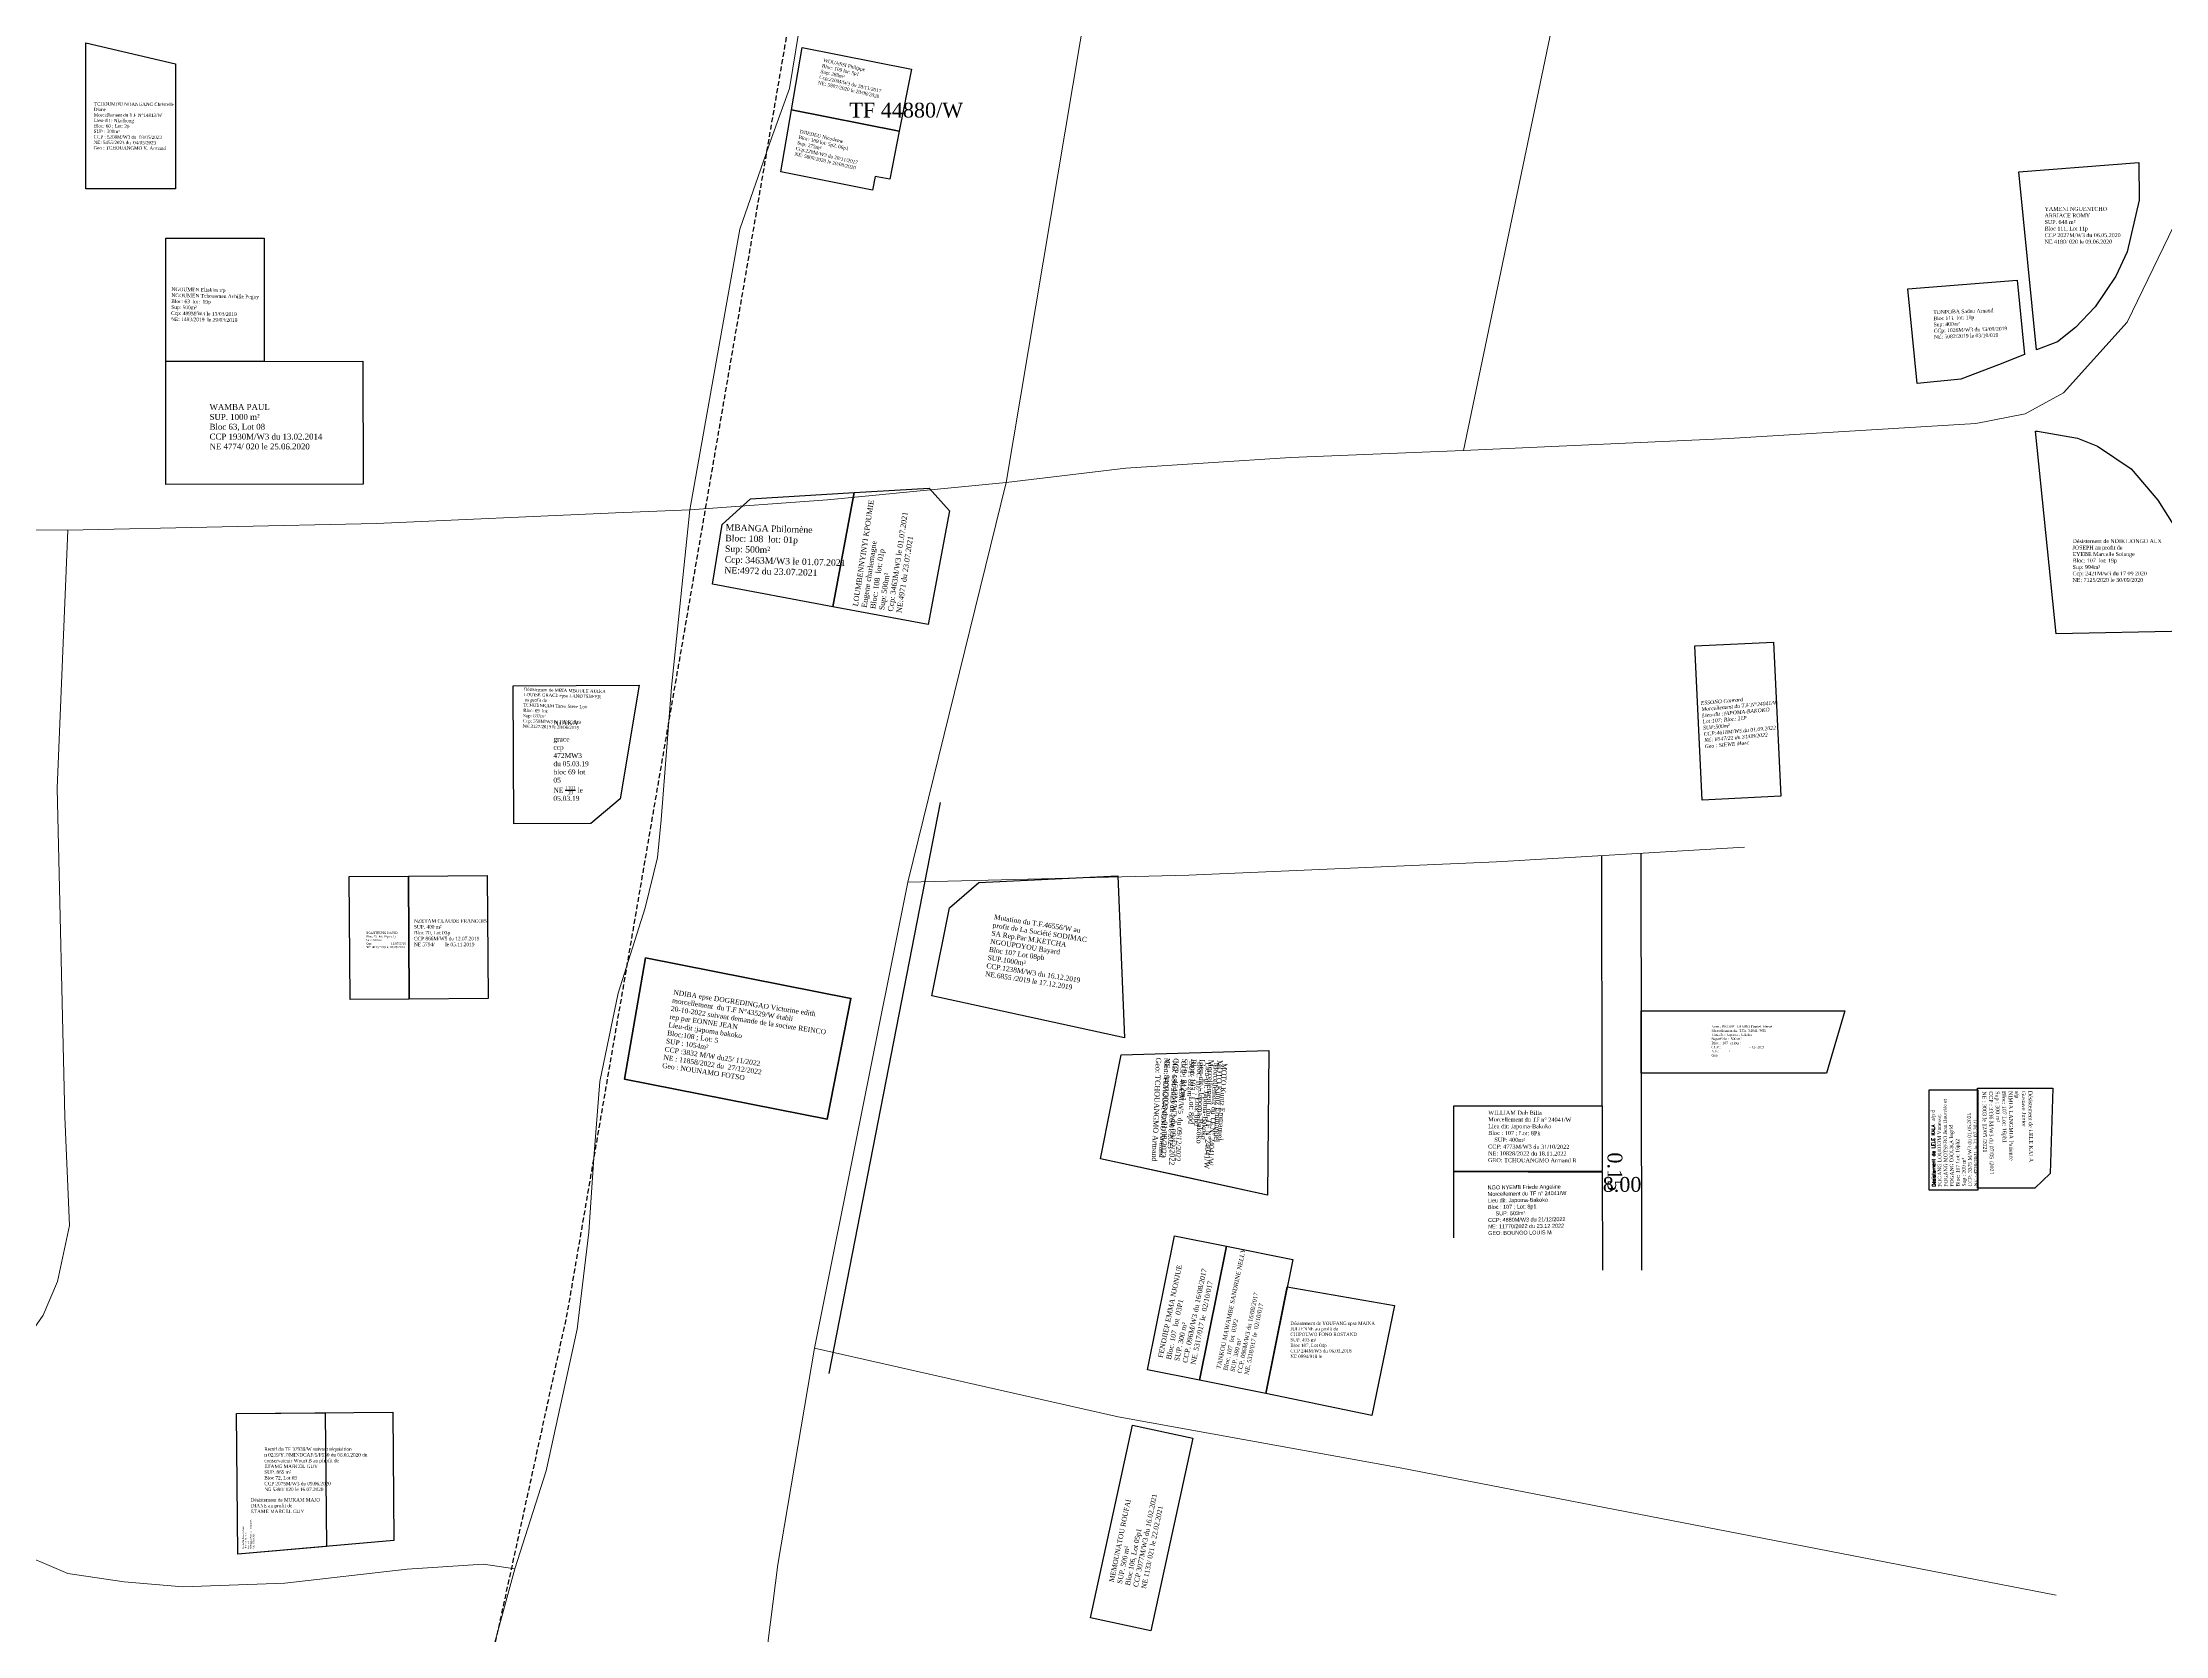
# Model space of a CAD drawing. Header units: millimetres. Extents: x 587399 to 927168, y 438565 to 1444955.
# Drawn here: x 589925.3 to 590356, y 444256.1 to 444579.3 of the extents above; entities that cross this region are included whole.
import ezdxf
from ezdxf.enums import TextEntityAlignment as Align

# ---------------------------------------------------------------- set-up
doc = ezdxf.new("R2010")
doc.units = ezdxf.units.MM
doc.header["$LTSCALE"] = 2
doc.linetypes.add('DISCONTINU', pattern=[0.75, 0.5, -0.25])
for name, color, linetype in [('Cotation Linéaire', 255, 'Continuous'), ('end maj 26 02 2021', 7, 'Continuous'), ('juillet 2022', 7, 'Continuous'), ('MAJ AVRIL 2021', 7, 'Continuous'), ('MAJ JUILLET 2021', 7, 'Continuous'), ('TF 13164 TF 13163 ET TF 45114 ANNULES', 250, 'Continuous')]:
    doc.layers.add(name, color=color, linetype=linetype)
doc.layers.add('MAJ APRES LE 13.01.2023', color=222, linetype='Continuous', lineweight=30)
doc.layers.add('Roads_others', color=24, linetype='Continuous', lineweight=9)
doc.styles.get("Standard").update_dxf_attribs({"font": 'arial.ttf'})
doc.styles.add('Times 1.0', font='times.ttf', dxfattribs={"width": 0.99, "height": 1})
doc.styles.add('Times 3.0', font='times.ttf', dxfattribs={"width": 0.99, "height": 3})

msp = doc.modelspace()

# ---------------------------------------------------------------- linework, layer by layer
for p, q in [((590241.749, 444363.499), (590241.644, 444414.316)), ((590249.818, 444330.179), (590249.643, 444414.793)), ((590211.672, 444336.759), (590211.673, 444350.239)), ((590211.673, 444350.239), (590241.777, 444350.089)), ((590241.777, 444350.089), (590241.818, 444330.162))]:
    msp.add_line(p, q)
at = {"flags": 128}
for points in [[(589934.15, 444579.21), (589952.33, 444574.96), (589952.33, 444549.58), (589934.15, 444549.58)], [(590276.484, 444457.653), (590277.959, 444426.357), (590262.019, 444425.589), (590260.519, 444456.889)], [(590174.133, 444374.789), (590173.829, 444345.404), (590157.182, 444349.046), (590139.985, 444352.809), (590144.158, 444373.876)], [(590211.673, 444363.532), (590241.749, 444363.53), (590241.777, 444350.236), (590211.673, 444350.239)]]:
    msp.add_lwpolyline(points, close=True, dxfattribs=at)
at = {"color": 7, "flags": 128}
msp.add_lwpolyline([(590276.484, 444457.653), (590277.959, 444426.359), (590262.019, 444425.589), (590260.519, 444456.889)], close=True, dxfattribs=at)
at = {"color": 6, "lineweight": 35, "flags": 128}
msp.add_lwpolyline([(590047.642, 444393.591), (590089.348, 444385.325), (590084.488, 444360.803), (590043.408, 444368.944)], close=True, dxfattribs=at)
at = {"color": 5, "flags": 128}
msp.add_lwpolyline([(590290.944, 444382.838), (590287.261, 444370.169), (590249.634, 444370.169), (590249.634, 444382.838)], close=True, dxfattribs=at)
msp.add_lwpolyline([(590290.944, 444382.838), (590287.261, 444370.169), (590249.634, 444370.169), (590249.634, 444382.838)], close=True, dxfattribs=at)
at = {"layer": 'end maj 26 02 2021', "color": 150}
for points in [[(590079.438, 444578.284), (590101.647, 444573.869), (590099.151, 444561.306), (590077.267, 444565.655)], [(590079.438, 444578.284), (590101.647, 444573.869), (590099.151, 444561.306), (590077.267, 444565.655)], [(590077.266, 444565.655), (590099.15, 444561.306), (590097.227, 444551.536), (590094.257, 444552.125), (590093.714, 444549.369), (590075.098, 444553.032)], [(590077.266, 444565.655), (590099.15, 444561.306), (590097.227, 444551.536), (590094.257, 444552.125), (590093.714, 444549.369), (590075.098, 444553.032)], [(589950.32, 444539.58), (589970.33, 444539.58), (589970.33, 444514.59), (589950.32, 444514.59)], [(589950.32, 444539.58), (589970.33, 444539.58), (589970.33, 444514.59), (589950.32, 444514.59)], [(590325.924, 444531.093), (590327.437, 444515.965), (590322.138, 444513.925), (590314.513, 444510.989), (590305.647, 444510.103), (590303.727, 444529.302)], [(590325.924, 444531.093), (590327.437, 444515.965), (590322.138, 444513.925), (590314.513, 444510.989), (590305.647, 444510.103), (590303.727, 444529.302)], [(590329.66, 444500.41), (590330.04, 444500.43), (590338.21, 444499.02), (590342.21, 444497.41), (590349.07, 444492.81), (590354.45, 444486.45), (590364.25, 444470.91), (590363.5, 444463.04), (590360.54, 444459.88), (590333.84, 444459.34)], [(590329.66, 444500.41), (590330.04, 444500.43), (590338.21, 444499.02), (590342.21, 444497.41), (590349.07, 444492.81), (590354.45, 444486.45), (590364.25, 444470.91), (590363.5, 444463.04), (590360.54, 444459.88), (590333.84, 444459.34)], [(590046.372, 444448.874), (590042.514, 444425.858), (590036.564, 444420.834), (590020.925, 444420.771), (590020.812, 444448.771)], [(590046.372, 444448.874), (590042.514, 444425.858), (590036.564, 444420.834), (590020.925, 444420.771), (590020.812, 444448.771)], [(589999.558, 444410.172), (589999.747, 444385.173), (589987.747, 444385.082), (589987.558, 444410.081)], [(589999.558, 444410.172), (589999.747, 444385.173), (589987.747, 444385.082), (589987.558, 444410.081)], [(589964.68, 444301.1), (589982.68, 444301.27), (589982.95, 444274.13), (589964.97, 444272.56)], [(589964.68, 444301.1), (589982.68, 444301.27), (589982.95, 444274.13), (589964.97, 444272.56)]]:
    msp.add_lwpolyline(points, close=True, dxfattribs=at)
at = {"layer": 'end maj 26 02 2021', "color": 150, "lineweight": -3, "flags": 128}
for points in [[(590350.638, 444554.961), (590350.664, 444547.332), (590348.238, 444536.812), (590345.962, 444531.867), (590341.789, 444525.661), (590337.802, 444521.458), (590334.107, 444518.533), (590329.883, 444516.907), (590326.27, 444553.03)], [(590350.638, 444554.961), (590350.664, 444547.332), (590348.238, 444536.812), (590345.962, 444531.867), (590341.789, 444525.661), (590337.802, 444521.458), (590334.107, 444518.533), (590329.883, 444516.907), (590326.27, 444553.03)], [(589950.32, 444514.59), (589990.32, 444514.67), (589990.37, 444489.66), (589950.37, 444489.59)], [(589950.32, 444514.59), (589990.32, 444514.67), (589990.37, 444489.66), (589950.37, 444489.59)], [(590046.372, 444448.874), (590042.514, 444425.858), (590036.564, 444420.834), (590020.925, 444420.771), (590020.812, 444448.771)], [(590046.372, 444448.874), (590042.514, 444425.858), (590036.564, 444420.834), (590020.925, 444420.771), (590020.812, 444448.771)], [(590015.557, 444410.293), (590015.745, 444385.294), (589999.747, 444385.173), (589999.558, 444410.172)], [(590015.557, 444410.293), (590015.745, 444385.294), (589999.747, 444385.173), (589999.558, 444410.172)], [(590143.503, 444410.237), (590144.846, 444377.337), (590105.771, 444385.888), (590109.31, 444403.741), (590115.276, 444408.885)], [(590143.503, 444410.237), (590144.846, 444377.337), (590105.771, 444385.888), (590109.31, 444403.741), (590115.276, 444408.885)]]:
    msp.add_lwpolyline(points, close=True, dxfattribs=at)
at = {"layer": 'end maj 26 02 2021', "color": 150, "flags": 128}
for points in [[(590154.961, 444337.194), (590165.557, 444335.054), (590160.066, 444307.846), (590149.47, 444309.984)], [(590154.961, 444337.194), (590165.557, 444335.054), (590160.066, 444307.846), (590149.47, 444309.984)], [(590165.557, 444335.054), (590178.976, 444332.344), (590173.486, 444305.138), (590160.066, 444307.846)], [(590165.557, 444335.054), (590178.976, 444332.344), (590173.486, 444305.138), (590160.066, 444307.846)], [(590177.855, 444326.79), (590199.594, 444322.998), (590195.034, 444300.718), (590173.484, 444305.138)], [(590177.855, 444326.79), (590199.594, 444322.998), (590195.034, 444300.718), (590173.484, 444305.138)]]:
    msp.add_lwpolyline(points, close=True, dxfattribs=at)
at = {"layer": 'end maj 26 02 2021', "color": 1, "lineweight": -3, "flags": 128}
msp.add_lwpolyline([(589964.68, 444301.1), (589996.369, 444301.399), (589996.615, 444275.35), (589964.97, 444272.56)], close=True, dxfattribs=at)
msp.add_lwpolyline([(589964.68, 444301.1), (589996.369, 444301.399), (589996.615, 444275.35), (589964.97, 444272.56)], close=True, dxfattribs=at)
at = {"layer": 'end maj 26 02 2021', "color": 150, "linetype": 'ByBlock', "lineweight": -3, "ltscale": 0.0014, "flags": 128}
msp.add_lwpolyline([(590146.49, 444298.759), (590158.701, 444296.087), (590150.15, 444257.011), (590137.939, 444259.683)], close=True, dxfattribs=at)
msp.add_lwpolyline([(590146.49, 444298.759), (590158.701, 444296.087), (590150.15, 444257.011), (590137.939, 444259.683)], close=True, dxfattribs=at)
at = {"layer": 'MAJ APRES LE 13.01.2023', "lineweight": 30, "flags": 128}
msp.add_lwpolyline([(590107.426, 444425.06), (590084.886, 444309.222)], dxfattribs=at)
at = {"layer": 'MAJ APRES LE 13.01.2023', "flags": 128}
msp.add_lwpolyline([(590174.133, 444374.789), (590173.829, 444345.404), (590139.985, 444352.809), (590144.158, 444373.876)], close=True, dxfattribs=at)
at = {"layer": 'MAJ AVRIL 2021', "flags": 128}
msp.add_lwpolyline([(590333.205, 444367.119), (590332.627, 444349.809), (590329.526, 444346.811), (590317.888, 444346.81), (590317.888, 444367.119)], close=True, dxfattribs=at)
msp.add_lwpolyline([(590333.205, 444367.119), (590332.627, 444349.809), (590329.526, 444346.811), (590317.888, 444346.81), (590317.888, 444367.119)], close=True, dxfattribs=at)
at = {"layer": 'MAJ JUILLET 2021', "color": 150, "lineweight": -3, "flags": 128}
for points in [[(590089.977, 444487.987), (590085.67, 444464.823), (590061.263, 444469.362), (590063.2, 444481.498), (590068.98, 444486.733)], [(590089.977, 444487.987), (590085.67, 444464.823), (590061.263, 444469.362), (590063.2, 444481.498), (590068.98, 444486.733)], [(590105.24, 444488.899), (590109.317, 444484.281), (590105.03, 444461.223), (590085.67, 444464.823), (590089.977, 444487.987)], [(590105.24, 444488.899), (590109.317, 444484.281), (590105.03, 444461.223), (590085.67, 444464.823), (590089.977, 444487.987)]]:
    msp.add_lwpolyline(points, close=True, dxfattribs=at)
at = {"layer": 'MAJ JUILLET 2021', "flags": 128}
msp.add_lwpolyline([(590308.11, 444366.77), (590317.96, 444366.77), (590317.96, 444346.46), (590308.11, 444346.46)], close=True, dxfattribs=at)
msp.add_lwpolyline([(590308.11, 444366.77), (590317.96, 444366.77), (590317.96, 444346.46), (590308.11, 444346.46)], close=True, dxfattribs=at)
at = {"layer": 'Roads_others'}
msp.add_line((590151.829, 444674.726), (590120.862, 444490.004), dxfattribs=at)
for points in [[(590056.635, 444484.446), (590066.803, 444541.399), (590073.19, 444559.889), (590076.899, 444569.952), (590078.818, 444581.937), (590080.735, 444607.962), (590090.041, 444672.155), (590089.427, 444698.188), (590088.946, 444735.01), (590086.073, 444777.303), (590084.392, 444827.434), (590079.878, 444867.801), (590075.686, 444897.081), (590071.933, 444919.419)], [(590237.731, 444685.91), (590239.084, 444665.361), (590239.541, 444652.339), (590239.412, 444637.415), (590231.728, 444583.272), (590213.586, 444496.541)], [(590213.586, 444496.541), (590267.447, 444498.972), (590317.556, 444502.018), (590327.534, 444503.951), (590335.334, 444508.204), (590348.264, 444522.577), (590357.714, 444542.131), (590364.238, 444568.613), (590368.058, 444589.256)], [(590120.862, 444490.004), (590145.082, 444492.925), (590178.507, 444495.07), (590213.586, 444496.541)], [(589402.146, 444444.765), (589427.057, 444457.314), (589451.993, 444466.105), (589477.008, 444473.669), (589505.656, 444478.551), (589538.092, 444480.429), (589562.514, 444481.702), (589595.497, 444480.894), (589654.088, 444482.843), (589684.107, 444482.309), (589701.813, 444482.768), (589737.707, 444480.35), (589804.681, 444480.294), (589863.563, 444480.684), (589930.494, 444480.331), (589993.082, 444481.686), (590041.549, 444483.846), (590056.635, 444484.446), (590084.575, 444486.475), (590120.862, 444490.004)], [(590024.195, 444027.182), (590033.981, 444066.016), (590040.979, 444096.036), (590054.989, 444151.556), (590062.692, 444186.164), (590066.391, 444206.575), (590068.484, 444223.148), (590074.521, 444270.479), (590081.971, 444314.373), (590100.871, 444408.921), (590120.862, 444490.004)], [(590021.135, 444269.608), (590027.532, 444289.502), (590033.82, 444318.206), (590036.187, 444337.874), (590037.205, 444352.965), (590038.388, 444368.487), (590042.089, 444386.388), (590047.59, 444403.694), (590050.111, 444413.9), (590050.847, 444421.595), (590052.907, 444448.504), (590056.635, 444484.446)], [(589930.494, 444480.331), (589928.303, 444427.985), (589929.857, 444361.282), (589930.778, 444339.251), (589928.402, 444327.863), (589925.434, 444321.05), (589905.347, 444292.188)], [(590100.871, 444408.921), (590157.909, 444410.315), (590220.285, 444413.041), (590270.594, 444416.043)], [(590081.971, 444314.373), (590143.564, 444300.417), (590200.747, 444290.116), (590333.879, 444264.226)], [(589905.347, 444292.188), (589910.352, 444282.067), (589918.787, 444273.652), (589930.47, 444268.634), (589941.862, 444266.932), (589953.786, 444265.915), (589974.467, 444266.676), (589999.332, 444269.509), (590014.817, 444270.564), (590021.135, 444269.608)], [(590021.135, 444269.608), (590017.208, 444255.189), (590009.95, 444230.187), (589999.122, 444190.236), (589989.335, 444140.989), (589977.193, 444070.724), (589964.664, 444009.602)]]:
    msp.add_lwpolyline(points, dxfattribs=at)
at = {"layer": 'TF 13164 TF 13163 ET TF 45114 ANNULES', "linetype": 'DISCONTINU', "lineweight": -3, "flags": 128}
msp.add_lwpolyline([(591061.53, 445042.266), (591101.53, 444954.266), (591206.53, 444604.266), (591351.53, 444369.266), (591516.53, 444349.266), (591656.53, 444287.266), (591901.53, 444294.266), (592206.53, 444362.266), (592496.53, 444369.266), (592650.88, 444526.026), (592816.53, 444694.266), (593031.53, 444354.266), (593267.69, 444041.63), (593177.687, 443861.628), (592952.69, 443676.63), (592895.57, 443501.91), (592952.38, 443543.41), (593005.3, 443527.87), (593026.636, 443499.05), (593056.38, 443449.49), (593133.96, 443493.33), (593165.2, 443554.79), (593264.07, 443591.37), (593375.556, 443584.47), (593418.33, 443582.62), (593465.53, 443558.02), (593485.907, 443471.51), (593335.65, 443462.93), (593055.16, 443327.94), (593105.66, 443176.17), (593120.37, 443175.55), (593137, 443125.57), (593160.73, 443133.47), (593178.09, 443081.28), (593268.23, 443111.28), (593357.91, 442841.81), (593125.015, 442764.307), (592879.692, 442886.629), (592546.53, 442854.266), (592306.53, 442877.266), (592046.53, 442969.266), (591861.53, 443024.266), (591706.53, 443084.266), (591466.53, 443169.266), (591185.53, 443254.266), (590892.53, 443334.266), (590652.53, 443379.266), (590350.53, 443417.266), (590111.56, 443389.826), (590073.83, 443474.166), (590006.29, 443648.326), (589927.63, 443844.616), (590031.73, 444321.016), (590094.72, 444687.696), (590075.84, 444942.176), (590369.53, 444992.266), (590641.53, 444999.266), (590953.53, 445044.266), (591061.53, 445042.266)], dxfattribs=at)
msp.add_lwpolyline([(591061.53, 445042.266), (591101.53, 444954.266), (591206.53, 444604.266), (591351.53, 444369.266), (591516.53, 444349.266), (591656.53, 444287.266), (591901.53, 444294.266), (592206.53, 444362.266), (592496.53, 444369.266), (592650.88, 444526.026), (592816.53, 444694.266), (593031.53, 444354.266), (593267.69, 444041.63), (593177.687, 443861.628), (592952.69, 443676.63), (592895.57, 443501.91), (592952.38, 443543.41), (593005.3, 443527.87), (593026.636, 443499.05), (593056.38, 443449.49), (593133.96, 443493.33), (593165.2, 443554.79), (593264.07, 443591.37), (593375.556, 443584.47), (593418.33, 443582.62), (593465.53, 443558.02), (593485.907, 443471.51), (593335.65, 443462.93), (593055.16, 443327.94), (593105.66, 443176.17), (593120.37, 443175.55), (593137, 443125.57), (593160.73, 443133.47), (593178.09, 443081.28), (593268.23, 443111.28), (593357.91, 442841.81), (593125.015, 442764.307), (592879.692, 442886.629), (592546.53, 442854.266), (592306.53, 442877.266), (592046.53, 442969.266), (591861.53, 443024.266), (591706.53, 443084.266), (591466.53, 443169.266), (591185.53, 443254.266), (590892.53, 443334.266), (590652.53, 443379.266), (590350.53, 443417.266), (590111.56, 443389.826), (590073.83, 443474.166), (590006.29, 443648.326), (589927.63, 443844.616), (590031.73, 444321.016), (590094.72, 444687.696), (590075.84, 444942.176), (590369.53, 444992.266), (590641.53, 444999.266), (590953.53, 445044.266), (591061.53, 445042.266)], dxfattribs=at)

# ---------------------------------------------------------------- texts
at = {"color": 3, "attachment_point": 1}
for s, insert, char_height, width, rotation in [('{\\fTimes New Roman|b0|i0|c0|p18;TCHOUMOU NDANGANG Christelle Diane\\P\\C1;Morcellement du T.F N°14813/W\\P\\C256;Lieu-dit : Nkolbong\\PBloc: 60 ; Lot: 2p\\PSUP : 500m²\\PCCP : 5208M/W3 du  03/05/2023\\PNE: 5455/2023 du  04/05/2023\\P\\C1;Geo : TCHOUANGMO N. Armand}', (589935.752, 444567.164), 0.66688, 16.76273, 359.63049), ('{\\fTimes New Roman|b0|i0|c0|p18;NDIBA epse DOGREDINGAO Victorine edith\\P\\C1;morcellement  du T.F N°43529/W établi \\P20-10-2022 suivant demande de la societe REINCO  rep par EONNE JEAN\\P\\C256;Lieu-dit :japoma bakoko \\PBloc:108 ; Lot: 5 \\PSUP : 1054m²\\PCCP :3832 M/W du25/ 11/2022\\PNE : 11858/2022 du  27/12/2022\\P\\C1;Geo : NOUNAMO FOTSO}', (590053.408, 444387.102), 1, 31.9848, 351.30777), ('\\A1;{\\fTimes New Roman|b0|i0|c0|p18;MOTO Kuntz Emmanuel       \\P\\C1;Morcellement  du TF N°24041/W\\P\\C256;Lieu-dit : Japoma-Bakoko \\PBloc: 107 ; Lot: 8pd \\PSUP : 812m²\\P\\pt10.95;CCP : 4643M/W3 du 09/12/2022\\P\\ptz;NE : 8407/2023 du 01/08/2023\\P\\C1;Geo: TCHOUANGMO Armand}', (590164.745, 444372.812), 1.06741, 23.00476, 267.67778)]:
    msp.add_mtext(s, dxfattribs=dict(at, insert=insert, char_height=char_height, width=width, rotation=rotation))
at = {"color": 1, "insert": (590263.912, 444379.873), "char_height": 0.5, "width": 23.7962, "attachment_point": 1}
msp.add_mtext('\\A1;{\\fTimes New Roman|b0|i0|c0|p18;\\C7;Nom : EKOUE  LAMBO Daniel  Hervé   \\P\\C1;Morcellement du  T.Fn  24041 /WB\\P\\C7;Lieu-dit : Japoma - bakoko  \\PSuperficie :  500 m²\\PBloc :  107  et lots : 08p\\PCCP : 4015  M/W du 30 - 12- 2021 \\PN.E : 4960 / 2022  du  24-03-2022\\P\\C1;Géo : NOUNAMO FOTSO}', dxfattribs=at)
msp.add_mtext('\\A1;{\\fTimes New Roman|b0|i0|c0|p18;\\C7;Nom : EKOUE  LAMBO Daniel  Hervé   \\P\\C1;Morcellement du  T.Fn  24041 /WB\\P\\C7;Lieu-dit : Japoma - bakoko  \\PSuperficie :  500 m²\\PBloc :  107  et lots : 08p\\PCCP : 4015  M/W du 30 - 12- 2021 \\PN.E : 4960 / 2022  du  24-03-2022\\P\\C1;Géo : NOUNAMO FOTSO}', dxfattribs=at)
at = {"attachment_point": 1}
for s, insert, char_height, width, rotation in [('\\A1;{\\fTimes New Roman|b0|i0|c0|p18;WILLIAM Doh Billa\\P\\C1;Morcellement du TF n° 24041/W\\C256;      \\PLieu dit: Japoma-Bakoko \\PBloc : 107 ; Lot: 8Pk                                                       SUP: 400m²                                                          CCP: 4773M/W3 du 31/10/2022                              NE: 10828/2022 du 18.11.2022                             GEO: TCHOUANGMO Armand R}', (590218.635, 444362.579), 0.825283, 26.15926, 359.74129), ('\\A1;NGO NYEMB Friede Angeline \\P{\\C1;Morcellement du TF n° 24041/W}      \\PLieu dit: Japoma-Bakoko \\PBloc : 107 ; Lot: 8p1                                                       SUP: 503m²                                                          CCP: 4880M/W3 du 21/12/2022                              NE: 11770/2022 du 23.12.2022                            {\\C1;GEO: BOUNGO LOUIS M}', (590218.507, 444347.377), 0.793458, 25.15049, 0.66759)]:
    msp.add_mtext(s, dxfattribs=dict(at, insert=insert, char_height=char_height, width=width, rotation=rotation))
at = {"layer": 'Cotation Linéaire', "color": 6, "lineweight": 30, "style": 'Times 3.0', "width": 0.99}
msp.add_text('0.15', height=3, rotation=270, dxfattribs=at).set_placement((590242.838, 444350.162), align=Align.CENTER)
msp.add_text('8.00', height=3, rotation=0.11859, dxfattribs=at).set_placement((590245.779, 444349.097), align=Align.TOP_CENTER)
at = {"layer": 'end maj 26 02 2021', "attachment_point": 1}
for s, width, heights, insert, char_height, rotation in [('{\\fTimes New Roman|b0|i0|c0|p18;WOUASSI Philippe\\PBloc: 109 lot: 5p1\\PSup: 288m²\\PCcp:220M/W3 du 28/11/2017\\PNE: 5807/2020 le 20/08/2020}', 119.50667, [35.674], (590083.804, 444576.087), 0.7, 346.95461), ('{\\fTimes New Roman|b0|i0|c0|p18;WOUASSI Philippe\\PBloc: 109 lot: 5p1\\PSup: 288m²\\PCcp:220M/W3 du 28/11/2017\\PNE: 5807/2020 le 20/08/2020}', 119.50667, [35.674], (590083.804, 444576.087), 0.7, 346.95461), ('{\\fTimes New Roman|b0|i0|c0|p18;DJIEDEU Nicodeme\\PBloc: 109 lot: 5p2, 06p1\\PSup: 275m²\\PCcp:220M/W3 du 28/11/2017\\PNE: 5808/2020 le 20/08/2020}', 119.50667, [35.674], (590079.055, 444561.609), 0.7, 346.8427), ('{\\fTimes New Roman|b0|i0|c0|p18;DJIEDEU Nicodeme\\PBloc: 109 lot: 5p2, 06p1\\PSup: 275m²\\PCcp:220M/W3 du 28/11/2017\\PNE: 5808/2020 le 20/08/2020}', 119.50667, [35.674], (590079.055, 444561.609), 0.7, 346.8427), ('{\\fTimes New Roman|b0|i0|c0|p18;NGOUMEN Eliakim r/p\\PNGOUMEN Tchouamen Achille Peguy\\PBloc: 63  lot:  03p\\PSup: 500m²\\PCcp: 489M/W3 le 13/03/2019\\PNE: 1483/2019  le 29/03/2019}', 100.46356, [24.384], (589951.502, 444529.603), 0.72605, 358.94752), ('{\\fTimes New Roman|b0|i0|c0|p18;NGOUMEN Eliakim r/p\\PNGOUMEN Tchouamen Achille Peguy\\PBloc: 63  lot:  03p\\PSup: 500m²\\PCcp: 489M/W3 le 13/03/2019\\PNE: 1483/2019  le 29/03/2019}', 100.46356, [24.384], (589951.502, 444529.603), 0.72605, 358.94752), ('{\\fTimes New Roman|b0|i0|c0|p18;TONPOBA Sadeu Arnaud\\PBloc 111  lot: 11p\\PSup: 400m²\\PCCp: 1026M/W3 du 13/09/2019\\PNE: 5082/2019 le 03/10/019}', 50.76918, [21.586], (590308.891, 444524.943), 0.75, 1.72451), ('{\\fTimes New Roman|b0|i0|c0|p18;TONPOBA Sadeu Arnaud\\PBloc 111  lot: 11p\\PSup: 400m²\\PCCp: 1026M/W3 du 13/09/2019\\PNE: 5082/2019 le 03/10/019}', 50.76918, [21.586], (590308.891, 444524.943), 0.75, 1.72451), ('{\\fTimes New Roman|b0|i0|c0|p18;LOUMBENNYINYI KPOUMIE \\PEugene charlemagne \\PBloc: 108  lot: 01p\\PSup: 500m²\\PCcp: 3463M/W3 le 01.07.2021\\PNE:4971 du 23.07.2021 }', 102.5301, [39.819], (590089.69, 444465.001), 1.07301, 81.36766), ('{\\fTimes New Roman|b0|i0|c0|p18;LOUMBENNYINYI KPOUMIE \\PEugene charlemagne \\PBloc: 108  lot: 01p\\PSup: 500m²\\PCcp: 3463M/W3 le 01.07.2021\\PNE:4971 du 23.07.2021 }', 102.5301, [39.819], (590089.69, 444465.001), 1.07301, 81.36766), ('{\\fTimes New Roman|b0|i0|c0|p18;MBANGA Philomène \\PBloc: 108  lot: 01p\\PSup: 500m²\\PCcp: 3463M/W3 le 01.07.2021\\PNE:4972 du 23.07.2021 }', 102.5301, [39.819], (590063.934, 444481.588), 1.30171, 358.32298), ('{\\fTimes New Roman|b0|i0|c0|p18;MBANGA Philomène \\PBloc: 108  lot: 01p\\PSup: 500m²\\PCcp: 3463M/W3 le 01.07.2021\\PNE:4972 du 23.07.2021 }', 102.5301, [39.819], (590063.934, 444481.588), 1.30171, 358.32298), ('{\\fTimes New Roman|b0|i0|c0|p18;\\C1;Désistement de MBIA MBOULE NJAKA\\PLOUISE GRACE épse LANDTSHEER\\P au profit de\\C256;\\PTCHUENKAM Tateu Steve Loic\\PBloc: 69  lot: 05\\PSup: 637m²\\PCcp: 558M/W3 le 21/05/2019\\PNE:3127/2019 le 28/06/2019}', 102.5301, [39.819], (590022.982, 444448.401), 0.64064, 358.32298), ('{\\fTimes New Roman|b0|i0|c0|p18;\\C1;Désistement de MBIA MBOULE NJAKA\\PLOUISE GRACE épse LANDTSHEER\\P au profit de\\C256;\\PTCHUENKAM Tateu Steve Loic\\PBloc: 69  lot: 05\\PSup: 637m²\\PCcp: 558M/W3 le 21/05/2019\\PNE:3127/2019 le 28/06/2019}', 102.5301, [39.819], (590022.982, 444448.401), 0.64064, 358.32298), ('{\\fTimes New Roman|b0|i0|c0|p18;MUKAM MAJO Diane\\PBloc: 72  lot: 03p\\PSup: 501m²\\PCCP:424M/W3 du 11/04/2018\\PN.E: 1766/018 le 22/06/018}', 139.3164, [41.799], (589965.862, 444273.598), 0.3164, 90), ('{\\fTimes New Roman|b0|i0|c0|p18;MUKAM MAJO Diane\\PBloc: 72  lot: 03p\\PSup: 501m²\\PCCP:424M/W3 du 11/04/2018\\PN.E: 1766/018 le 22/06/018}', 139.3164, [41.799], (589965.862, 444273.598), 0.3164, 90)]:
    msp.add_mtext_dynamic_manual_height_columns(s, width=width, gutter_width=12.5, heights=heights, dxfattribs=dict(at, insert=insert, char_height=char_height, rotation=rotation))
at = {"layer": 'end maj 26 02 2021', "color": 150, "linetype": 'ByBlock', "lineweight": -3, "ltscale": 0.0014, "attachment_point": 1, "style": 'Times 1.0'}
for s, insert, char_height, width in [('{\\C1;TF 44880/W}', (590089.032, 444567.074), 3, 75.14022), ('{\\C1;TF 44880/W}', (590089.032, 444567.074), 3, 75.14022), ('{\\C256;YAMENI NGUENTCHO \\PARRIACE ROMY\\PSUP. 648 m²\\PBloc 111, Lot 11p\\PCCP 2027M/W3 du 06.05.2020\\PNE 4180/ 020 le 09.06.2020}', (590331.504, 444545.942), 0.8, 26.34223), ('{\\C256;YAMENI NGUENTCHO \\PARRIACE ROMY\\PSUP. 648 m²\\PBloc 111, Lot 11p\\PCCP 2027M/W3 du 06.05.2020\\PNE 4180/ 020 le 09.06.2020}', (590331.504, 444545.942), 0.8, 26.34223), ('{\\C256;WAMBA PAUL \\PSUP. 1000 m²\\PBloc 63, Lot 08\\PCCP 1930M/W3 du 13.02.2014\\PNE 4774/ 020 le 25.06.2020}', (589959.216, 444505.934), 1.2, 76.50456), ('{\\C256;WAMBA PAUL \\PSUP. 1000 m²\\PBloc 63, Lot 08\\PCCP 1930M/W3 du 13.02.2014\\PNE 4774/ 020 le 25.06.2020}', (589959.216, 444505.934), 1.2, 76.50456), ('\\A1;MBIA MBOULE NJAKA Louise grace \\P{\\fTimes New Roman|b0|i0|c186|p18;ccp 472MW3 du 05.03.19}\\Pbloc 69 lot 05{\\fTimes New Roman|b0|i0|c186|p18;\\PNE \\H0.7x;\\S1101/19;\\H1.429x; le 05.03.19}', (590028.974, 444445.123), 1, 7.35001), ('\\A1;MBIA MBOULE NJAKA Louise grace \\P{\\fTimes New Roman|b0|i0|c186|p18;ccp 472MW3 du 05.03.19}\\Pbloc 69 lot 05{\\fTimes New Roman|b0|i0|c186|p18;\\PNE \\H0.7x;\\S1101/19;\\H1.429x; le 05.03.19}', (590028.974, 444445.123), 1, 7.35001), ('{\\C256;NZETAM CLAUDE FRANCOIS\\PSUP. 400 m²\\PBloc 70, Lot 03p\\PCCP 866M/W5 du 12.07.2019\\PNE 5794/ 019 le 05.11.2019}', (590000.688, 444401.416), 0.71603, 19.24625), ('{\\C256;NZETAM CLAUDE FRANCOIS\\PSUP. 400 m²\\PBloc 70, Lot 03p\\PCCP 866M/W5 du 12.07.2019\\PNE 5794/ 019 le 05.11.2019}', (590000.688, 444401.416), 0.71603, 19.24625), ('{\\C1;Désistement de YOUFANG epse MAINA\\PJULIENNE au profit de \\C256;\\P\\fTimes New Roman|b0|i0|c186|p18;CHIPOUWO FONO ROSTAND\\PSUP. 493 m²\\PBloc 107, Lot 04p\\fTimes New Roman|b0|i0|c0|p18;\\PCCP 244M/W3 du 06.03.2018\\PNE 0994/018 le 25.04.2018}', (590178.486, 444319.741), 0.66995, 30.07909), ('{\\C1;Désistement de YOUFANG epse MAINA\\PJULIENNE au profit de \\C256;\\P\\fTimes New Roman|b0|i0|c186|p18;CHIPOUWO FONO ROSTAND\\PSUP. 493 m²\\PBloc 107, Lot 04p\\fTimes New Roman|b0|i0|c0|p18;\\PCCP 244M/W3 du 06.03.2018\\PNE 0994/018 le 25.04.2018}', (590178.486, 444319.741), 0.66995, 30.07909), ('{\\C1;Rectif du TF 37939/W suivant réquisition \\Pn 0259/Y.7/MINDCAF/5/P530 du 06.05.2020 du\\Pconservateuir Wouri B au pfrofit de\\P\\C256;ETAME MARCEL GUY\\PSUP. 865 m²\\PBloc 72, Lot 03\\PCCP 2075M/W3 du 09.06.2020\\PNE 5390/ 020 le 16.07.2020}', (589970.323, 444294.243), 0.7, 24.11703), ('{\\C1;Rectif du TF 37939/W suivant réquisition \\Pn 0259/Y.7/MINDCAF/5/P530 du 06.05.2020 du\\Pconservateuir Wouri B au pfrofit de\\P\\C256;ETAME MARCEL GUY\\PSUP. 865 m²\\PBloc 72, Lot 03\\PCCP 2075M/W3 du 09.06.2020\\PNE 5390/ 020 le 16.07.2020}', (589970.323, 444294.243), 0.7, 24.11703), ('{\\C1;Désistement de MUKAM MAJO\\PDIANE au profit de\\P\\C256;ETAME MARCEL GUY\\PSUP.501m²}', (589967.561, 444283.943), 0.7, 24.11703), ('{\\C1;Désistement de MUKAM MAJO\\PDIANE au profit de\\P\\C256;ETAME MARCEL GUY\\PSUP.501m²}', (589967.561, 444283.943), 0.7, 24.11703)]:
    msp.add_mtext(s, dxfattribs=dict(at, insert=insert, char_height=char_height, width=width))
at = {"layer": 'end maj 26 02 2021', "attachment_point": 1}
for s, width, heights, insert, char_height in [('{\\fTimes New Roman|b0|i0|c0|p18;\\C1;Désistement de NDIKI JONGO ALX\\PJOSEPH au profit de\\P\\C256;EYEBE Marcelle Solange\\PBloc: 107  lot: 19p\\PSup: 994m²\\PCcp: 2421M/w3 du 17 09 2020\\PNE: 7125/2020 le 30/09/2020}', 121.5774, [54.959], (590337.172, 444478.516), 0.7875), ('{\\fTimes New Roman|b0|i0|c0|p18;\\C1;Désistement de NDIKI JONGO ALX\\PJOSEPH au profit de\\P\\C256;EYEBE Marcelle Solange\\PBloc: 107  lot: 19p\\PSup: 994m²\\PCcp: 2421M/w3 du 17 09 2020\\PNE: 7125/2020 le 30/09/2020}', 121.5774, [54.959], (590337.172, 444478.516), 0.7875), ('{\\fTimes New Roman|b0|i0|c0|p18;NGANTEUNG DAVID\\PBloc: 70  lot: 02p et 3p\\PSup: 300 m²\\PCcp: 866M/W3 du 12/07/2019\\PNE: 4013/2019 le 07/08/2019}', 94.16232, [24.89], (589990.928, 444398.854), 0.43266), ('{\\fTimes New Roman|b0|i0|c0|p18;NGANTEUNG DAVID\\PBloc: 70  lot: 02p et 3p\\PSup: 300 m²\\PCcp: 866M/W3 du 12/07/2019\\PNE: 4013/2019 le 07/08/2019}', 94.16232, [24.89], (589990.928, 444398.854), 0.43266)]:
    msp.add_mtext_dynamic_manual_height_columns(s, width=width, gutter_width=12.5, heights=heights, dxfattribs=dict(at, insert=insert, char_height=char_height))
at = {"layer": 'end maj 26 02 2021', "color": 150, "linetype": 'ByBlock', "lineweight": -3, "ltscale": 0.0014, "char_height": 1, "attachment_point": 1, "style": 'Times 1.0'}
for s, insert, width, rotation in [('{\\C1;Mutation du T.F.46556/W\\C7; au profit de La Société SODIMAC SA Rep.Par M.KETCHA NGOUPOYOU Bayard \\PBloc 107 Lot 08pb\\PSUP.1000m²\\PCCP.1238M/W3 du 16.12.2019\\PNE.6855 /2019 le 17.12.2019}', (590118.46, 444402.389), 20.29906, 351.11208), ('{\\C1;Mutation du T.F.46556/W\\C7; au profit de La Société SODIMAC SA Rep.Par M.KETCHA NGOUPOYOU Bayard \\PBloc 107 Lot 08pb\\PSUP.1000m²\\PCCP.1238M/W3 du 16.12.2019\\PNE.6855 /2019 le 17.12.2019}', (590118.46, 444402.389), 20.29906, 351.11208), ('{\\fTimes New Roman|b0|i0|c186|p18;\\C256;MEMOUNATOU ROUFAI\\PSUP. 500 m²\\PBloc 106, Lot 05p1\\PCCP 3077M/W3 du 16.02.2021\\PNE 1133/ 021 le 22.02.2021}', (590141.679, 444267.025), 59.35023, 78.36377), ('{\\fTimes New Roman|b0|i0|c186|p18;\\C256;MEMOUNATOU ROUFAI\\PSUP. 500 m²\\PBloc 106, Lot 05p1\\PCCP 3077M/W3 du 16.02.2021\\PNE 1133/ 021 le 22.02.2021}', (590141.679, 444267.025), 59.35023, 78.36377)]:
    msp.add_mtext(s, dxfattribs=dict(at, insert=insert, width=width, rotation=rotation))
at = {"layer": 'end maj 26 02 2021', "attachment_point": 1, "rotation": 78.23021}
for s, insert, char_height in [('{\\fTimes New Roman|b0|i0|c0|p18;FENDJIEP EMMA NJONJUE\\PBloc. 107  lot  03P1\\PSUP. 300 m²\\PCCP. 096M/W3 du 16/08/2017\\PNE. 5317/017 le  02/10/017}', (590151.594, 444312.549), 1.0171), ('{\\fTimes New Roman|b0|i0|c0|p18;FENDJIEP EMMA NJONJUE\\PBloc. 107  lot  03P1\\PSUP. 300 m²\\PCCP. 096M/W3 du 16/08/2017\\PNE. 5317/017 le  02/10/017}', (590151.594, 444312.549), 1.0171), ('{\\fTimes New Roman|b0|i0|c0|p18;TANKOU MAWAMBE SANDRINE NELLY\\PBloc. 107  lot  03P2\\PSUP. 380 m²\\PCCP. 096M/W3 du 16/08/2017\\PNE. 5318/017 le  02/10/017}', (590163.458, 444310.267), 0.8701), ('{\\fTimes New Roman|b0|i0|c0|p18;TANKOU MAWAMBE SANDRINE NELLY\\PBloc. 107  lot  03P2\\PSUP. 380 m²\\PCCP. 096M/W3 du 16/08/2017\\PNE. 5318/017 le  02/10/017}', (590163.458, 444310.267), 0.8701)]:
    msp.add_mtext(s, dxfattribs=dict(at, insert=insert, char_height=char_height))
at = {"layer": 'juillet 2022', "color": 7, "insert": (590261.738, 444445.644), "char_height": 0.75671, "width": 592.71131, "attachment_point": 1, "rotation": 5.06964}
msp.add_mtext('{\\fTimes New Roman|b0|i1|c0|p18;ESSONO Conrard\\P\\C1;Morcellement du T.F.N°24041/W\\P\\C7;Lieu-dit :JAPOMA-BAKOKO\\PLot:107; Bloc: 21P\\PSUP:500m²\\PCCP:4618M/W5 du 01.09.2022\\PNE: 8547/22 du 31/08/2022\\PGeo : SIEWE Marc}', dxfattribs=at)
at = {"layer": 'MAJ APRES LE 13.01.2023', "insert": (590165.687, 444372.151), "char_height": 1.00507, "width": 35.47393, "attachment_point": 1, "rotation": 266.69957}
msp.add_mtext('\\A1;{\\fTimes New Roman|b0|i0|c0|p18;\\C3;MOTO Kuntz Emmanuel  \\P\\C1;Morcellement du TF N° 24041/W \\P\\C7;Lieu-dit: Japoma-Bakoko\\PBloc: 107 ; Lots: 8pd\\PSUP: 812m²\\PCCP: 4643M/W5  du 09/12/2022\\PNE: 684/2023 du 26/01/2023\\P\\C1;Geo: TCHOUANGMO Armand}', dxfattribs=at)
at = {"layer": 'MAJ AVRIL 2021', "insert": (590329.022, 444366.595), "char_height": 0.8, "attachment_point": 1, "rotation": 270.65891}
msp.add_mtext('\\A1;{\\fGeorgia|b0|i0|c0|p18;Désistement de LELE KALA \\PGustave Junior \\Pa/p \\PNIMIA LANGMIA Patience\\PBloc: 107 Lot: 16ph1 \\PSup : 300 m²\\PCCP : 3336 M/W3 du 07/05 /2021\\PNE : 3003 le 12/05 /2021}', dxfattribs=at)
msp.add_mtext('\\A1;{\\fGeorgia|b0|i0|c0|p18;Désistement de LELE KALA \\PGustave Junior \\Pa/p \\PNIMIA LANGMIA Patience\\PBloc: 107 Lot: 16ph1 \\PSup : 300 m²\\PCCP : 3336 M/W3 du 07/05 /2021\\PNE : 3003 le 12/05 /2021}', dxfattribs=at)
at = {"layer": 'MAJ JUILLET 2021', "insert": (590308.638, 444347.096), "char_height": 0.7, "attachment_point": 1, "rotation": 90.67433}
msp.add_mtext('{\\Fromans|c0;Désistement de LELE KALA \\fTimes New Roman|b0|i0|c0|p18;\\H1.053x; a/p d\\PFOGANG LOUDJOM Vanessa;\\PFOGANG MOTSEBO Jean Baurelle et\\PFOGANG DJOUKA Ingrid  \\PBloc: 107 Lot: 16ph2\\PSup : 200 m²\\PCCP: 3375 M/W3 du 01.06.2021\\PNE : 4729/2021 le 21.07.2021}', dxfattribs=at)
msp.add_mtext('{\\Fromans|c0;Désistement de LELE KALA \\fTimes New Roman|b0|i0|c0|p18;\\H1.053x; a/p d\\PFOGANG LOUDJOM Vanessa;\\PFOGANG MOTSEBO Jean Baurelle et\\PFOGANG DJOUKA Ingrid  \\PBloc: 107 Lot: 16ph2\\PSup : 200 m²\\PCCP: 3375 M/W3 du 01.06.2021\\PNE : 4729/2021 le 21.07.2021}', dxfattribs=at)

doc.saveas('drawing.dxf')
